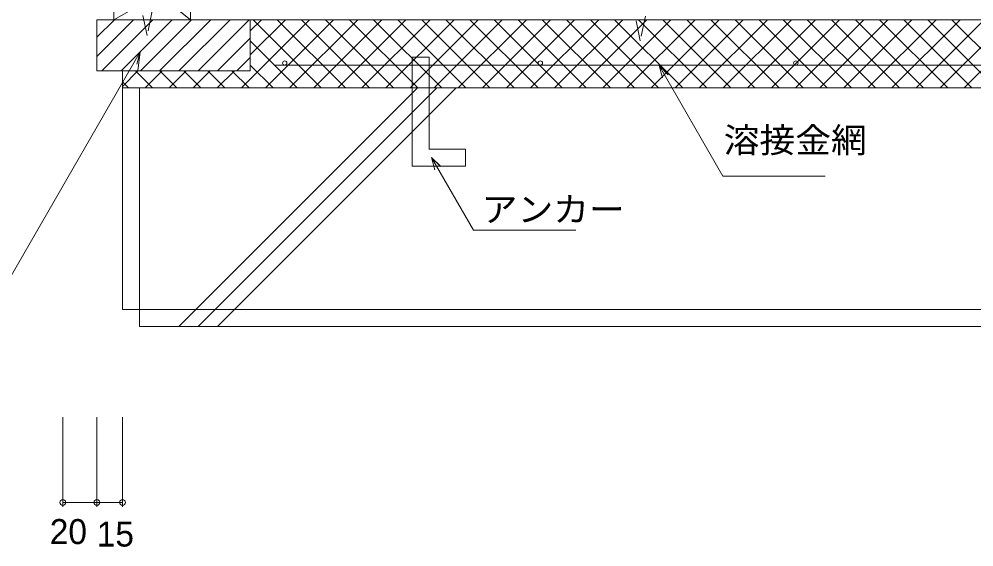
# Model space of a CAD drawing. Units: millimetres, scale not verified. Extents: x -704 to 704, y -293 to 312.
# Drawn here: x -392 to 169, y -275 to 34 of the extents above; entities that cross this region are included whole.
import ezdxf
from ezdxf.enums import TextEntityAlignment as Align

# ---------------------------------------------------------------- set-up
doc = ezdxf.new("R2010")
doc.units = ezdxf.units.MM
doc.header["$LTSCALE"] = 10
doc.linetypes.add('DASHED1', pattern=[1.8, 1.2, -0.6])
for name, color, linetype, lineweight in [('0-0_LAYER001', 4, 'Continuous', 18), ('0-1_LAYER003', 7, 'Continuous', 18), ('0-2_LAYER004', 2, 'Continuous', 18), ('0-3_LAYER005', 2, 'Continuous', 18), ('0-4_LAYER006', 1, 'Continuous', 18)]:
    doc.layers.add(name, color=color, linetype=linetype, lineweight=lineweight)
doc.styles.add('2', font='')
doc.styles.get('2').set_extended_font_data('2')

msp = doc.modelspace()

# ---------------------------------------------------------------- linework, layer by layer
at = {"layer": '0-0_LAYER001', "color": 2}
for p, q in [((-336.09, 69.97), (-291.09, 33.97)), ((-366.09, -251.69), (-366.09, -199.19)), ((-346.09, -251.69), (-346.09, -199.19)), ((-331.09, -251.69), (-331.09, -199.19)), ((-346.09, -249.19), (-366.09, -249.19)), ((-331.09, -249.19), (-346.09, -249.19))]:
    msp.add_line(p, q, dxfattribs=at)
at = {"layer": '0-0_LAYER001', "color": 2, "linetype": 'DASHED1'}
for p, q in [((-316.63, 24.67), (-319.58, 38.93)), ((-313.58, 39.18), (-316.63, 24.67)), ((-27.19, 21.52), (-30.14, 35.78)), ((-24.14, 36.03), (-27.19, 21.52)), ((-321.09, -6.38), (-321.09, -136.03))]:
    msp.add_line(p, q, dxfattribs=at)
at = {"layer": '0-0_LAYER001', "color": 2}
for centre in [(-366.09, -249.19), (-346.09, -249.19), (-346.09, -249.19), (-331.09, -249.19)]:
    msp.add_circle(centre, 1.7, dxfattribs=at)
at = {"layer": '0-1_LAYER003', "color": 2}
msp.add_line((-291.09, 59.57), (-336.09, 33.97), dxfattribs=at)
at = {"layer": '0-1_LAYER003'}
for p, q in [((-336.09, 33.97), (-291.09, 59.57)), ((703.55, 33.97), (-256.66, 33.97)), ((-320.76, 15.13), (-331.92, 3.97)), ((-320.76, 15.13), (-322, 3.97)), ((-16.13, 7.05), (-14.19, -0.19)), ((-16.13, 7.05), (-10.82, 1.75)), ((-331.09, -6.03), (703.55, -6.03)), ((-297.95, -146.03), (-157.95, -6.03)), ((-286.64, -146.03), (-146.64, -6.03)), ((-135.33, -6.03), (-275.33, -146.03)), ((703.55, -136.03), (-321.09, -136.03)), ((-366.09, -250.89), (-366.09, -199.19)), ((-346.09, -250.89), (-346.09, -199.19)), ((-331.09, -250.89), (-331.09, -199.19)), ((-366.09, -249.19), (-331.09, -249.19))]:
    msp.add_line(p, q, dxfattribs=at)
for points in [[(-336.09, 69.97), (-336.09, 33.97), (-290.6, 33.97)], [(-291.09, 59.57), (-291.09, 33.97), (-336.09, 69.88)], [(-320.76, 15.13), (-457.55, -221.79), (-703.55, -221.79)], [(-16.13, 7.05), (21.34, -57.84), (81.34, -57.84)], [(-331.09, 3.97), (-331.09, -136.03), (-321.09, -136.03), (-321.09, -6.38)], [(-149.65, -46.75), (-147.71, -53.99), (-149.65, -46.75)], [(-144.39, -52.01), (-149.65, -46.75), (-125.02, -89.41), (-65.02, -89.41)], [(-321.09, -136.03), (-321.09, -146.03), (703.55, -146.03)]]:
    msp.add_lwpolyline(points, dxfattribs=at)
msp.add_lwpolyline([(-161.07, 12.01), (-151.07, 12.01), (-151.07, -42.01), (-129.7, -42.01), (-129.7, -52.01), (-161.07, -52.01)], close=True, dxfattribs=at)
at = {"layer": '0-2_LAYER004'}
for p, q in [((-336.09, 69.97), (-336.09, 33.97)), ((-291.09, 59.57), (-291.09, 33.97)), ((-346.09, 12.43), (-324.55, 33.97)), ((-346.09, 23.74), (-335.86, 33.97)), ((-343.23, 3.97), (-313.23, 33.97)), ((-331.92, 3.97), (-301.92, 33.97)), ((-320.6, 3.97), (-290.6, 33.97)), ((-309.29, 3.97), (-279.29, 33.97)), ((-297.98, 3.97), (-267.98, 33.97)), ((-286.66, 3.97), (-256.66, 33.97)), ((-256.09, 33.97), (703.55, 33.97)), ((-275.35, 3.97), (-256.09, 23.23)), ((-264.04, 3.97), (-256.09, 11.92)), ((-331.09, 3.97), (-331.09, -136.03)), ((-157.95, -6.03), (-297.95, -146.03)), ((-146.64, -6.03), (-286.64, -146.03)), ((-135.33, -6.03), (-275.33, -146.03))]:
    msp.add_line(p, q, dxfattribs=at)
at = {"layer": '0-2_LAYER004', "color": 3}
for p, q in [((-346.09, 33.97), (-346.09, 3.97)), ((-256.09, 33.97), (-346.09, 33.97)), ((-256.09, 33.97), (-256.09, 3.97)), ((-241.32, 7.33), (703.55, 7.33)), ((-256.09, 3.97), (-346.09, 3.97))]:
    msp.add_line(p, q, dxfattribs=at)
at = {"layer": '0-2_LAYER004', "linetype": 'DASHED1'}
for p, q in [((-151.07, 12.01), (-161.07, 12.01)), ((-161.07, 12.01), (-161.07, -52.01)), ((-151.07, 12.01), (-151.07, -42.01)), ((-151.07, -42.01), (-129.7, -42.01)), ((-129.7, -42.01), (-129.7, -52.01)), ((-161.07, -52.01), (-129.7, -52.01)), ((-321.09, -136.03), (703.55, -136.03))]:
    msp.add_line(p, q, dxfattribs=at)
at = {"layer": '0-2_LAYER004'}
for points in [[(-14.19, -0.19), (-16.13, 7.05), (-10.82, 1.75)], [(-16.13, 7.05), (21.34, -57.84), (81.34, -57.84)], [(-147.71, -53.99), (-149.65, -46.75), (-144.35, -52.05)], [(-149.65, -46.75), (-125.02, -89.41), (-65.02, -89.41)], [(-331.09, -136.03), (-321.09, -136.03), (-321.09, -146.03), (703.55, -146.03)]]:
    msp.add_lwpolyline(points, dxfattribs=at)
at = {"layer": '0-2_LAYER004', "color": 3}
for centre in [(-235.85, 8.56), (-85.85, 8.56), (64.15, 8.56)]:
    msp.add_circle(centre, 1.3, dxfattribs=at)
at = {"layer": '0-3_LAYER005'}
for points in [[(-320.76, 15.13), (-457.55, -221.79), (-703.55, -221.79)], [(-326.07, 9.83), (-320.76, 15.13), (-322.7, 7.89)]]:
    msp.add_lwpolyline(points, dxfattribs=at)
at = {"layer": '0-4_LAYER006'}
for p, q in [((-261.29, -6.03), (-221.29, 33.97)), ((-256.09, 13.31), (-235.43, 33.97)), ((-256.09, 27.46), (-249.58, 33.97)), ((-254.41, 33.97), (-214.41, -6.03)), ((-247.15, -6.03), (-207.15, 33.97)), ((-240.27, 33.97), (-200.27, -6.03)), ((-233.01, -6.03), (-193.01, 33.97)), ((-226.12, 33.97), (-186.12, -6.03)), ((-218.86, -6.03), (-178.86, 33.97)), ((-211.98, 33.97), (-171.98, -6.03)), ((-204.72, -6.03), (-164.72, 33.97)), ((-197.84, 33.97), (-157.84, -6.03)), ((-190.58, -6.03), (-150.58, 33.97)), ((-183.7, 33.97), (-143.7, -6.03)), ((-176.44, -6.03), (-136.44, 33.97)), ((-169.56, 33.97), (-129.56, -6.03)), ((-162.3, -6.03), (-122.3, 33.97)), ((-155.41, 33.97), (-115.41, -6.03)), ((-148.15, -6.03), (-108.15, 33.97)), ((-141.27, 33.97), (-101.27, -6.03)), ((-134.01, -6.03), (-94.01, 33.97)), ((-127.13, 33.97), (-87.13, -6.03)), ((-119.87, -6.03), (-79.87, 33.97)), ((-112.99, 33.97), (-72.99, -6.03)), ((-105.73, -6.03), (-65.73, 33.97)), ((-98.85, 33.97), (-58.85, -6.03)), ((-91.59, -6.03), (-51.59, 33.97)), ((-84.7, 33.97), (-44.7, -6.03)), ((-77.44, -6.03), (-37.44, 33.97)), ((-70.56, 33.97), (-30.56, -6.03)), ((-63.3, -6.03), (-23.3, 33.97)), ((-56.42, 33.97), (-16.42, -6.03)), ((-49.16, -6.03), (-9.16, 33.97)), ((-42.28, 33.97), (-2.28, -6.03)), ((-35.02, -6.03), (4.98, 33.97)), ((-28.14, 33.97), (11.86, -6.03)), ((-20.87, -6.03), (19.13, 33.97)), ((-13.99, 33.97), (26.01, -6.03)), ((-6.73, -6.03), (33.27, 33.97)), ((0.15, 33.97), (40.15, -6.03)), ((7.41, -6.03), (47.41, 33.97)), ((14.29, 33.97), (54.29, -6.03)), ((21.55, -6.03), (61.55, 33.97)), ((28.43, 33.97), (68.43, -6.03)), ((35.69, -6.03), (75.69, 33.97)), ((42.58, 33.97), (82.58, -6.03)), ((49.84, -6.03), (89.84, 33.97)), ((56.72, 33.97), (96.72, -6.03)), ((63.98, -6.03), (103.98, 33.97)), ((70.86, 33.97), (110.86, -6.03)), ((78.12, -6.03), (118.12, 33.97)), ((85, 33.97), (125, -6.03)), ((92.26, -6.03), (132.26, 33.97)), ((99.14, 33.97), (139.14, -6.03)), ((106.4, -6.03), (146.4, 33.97)), ((113.29, 33.97), (153.29, -6.03)), ((120.55, -6.03), (160.55, 33.97)), ((127.43, 33.97), (167.43, -6.03)), ((134.69, -6.03), (174.69, 33.97)), ((141.57, 33.97), (181.57, -6.03)), ((148.83, -6.03), (188.83, 33.97)), ((155.71, 33.97), (195.71, -6.03)), ((162.97, -6.03), (202.97, 33.97)), ((-256.09, 21.52), (-228.55, -6.03)), ((-256.09, 7.37), (-242.69, -6.03)), ((-331.09, -5.12), (-322, 3.97)), ((-323.4, 3.97), (-313.4, -6.03)), ((-317.86, -6.03), (-307.86, 3.97)), ((-309.26, 3.97), (-299.26, -6.03)), ((-303.72, -6.03), (-293.72, 3.97)), ((-295.12, 3.97), (-285.12, -6.03)), ((-289.58, -6.03), (-279.58, 3.97)), ((-280.98, 3.97), (-270.98, -6.03)), ((-275.43, -6.03), (-265.43, 3.97)), ((-266.84, 3.97), (-256.84, -6.03)), ((-331.09, -2.48), (-327.55, -6.03))]:
    msp.add_line(p, q, dxfattribs=at)
at = {"layer": '0-4_LAYER006', "color": 2}
msp.add_line((-331.09, -6.03), (703.55, -6.03), dxfattribs=at)

# ---------------------------------------------------------------- texts
at = {"layer": '0-2_LAYER004', "color": 7, "style": '2', "width": 1.05}
for s, p in [('溶接金網', (21.8, -48.37)), ('アンカー', (-120.25, -88.95))]:
    msp.add_text(s, height=14.66, dxfattribs=at).set_placement(p, align=Align.BOTTOM_LEFT)
at = {"layer": '0-2_LAYER004', "color": 7, "style": '2'}
for s, p in [('20', (-373.76, -278.02)), ('15', (-346.18, -279.47))]:
    msp.add_text(s, height=14.66, dxfattribs=at).set_placement(p, align=Align.BOTTOM_LEFT)

doc.saveas('drawing.dxf')
